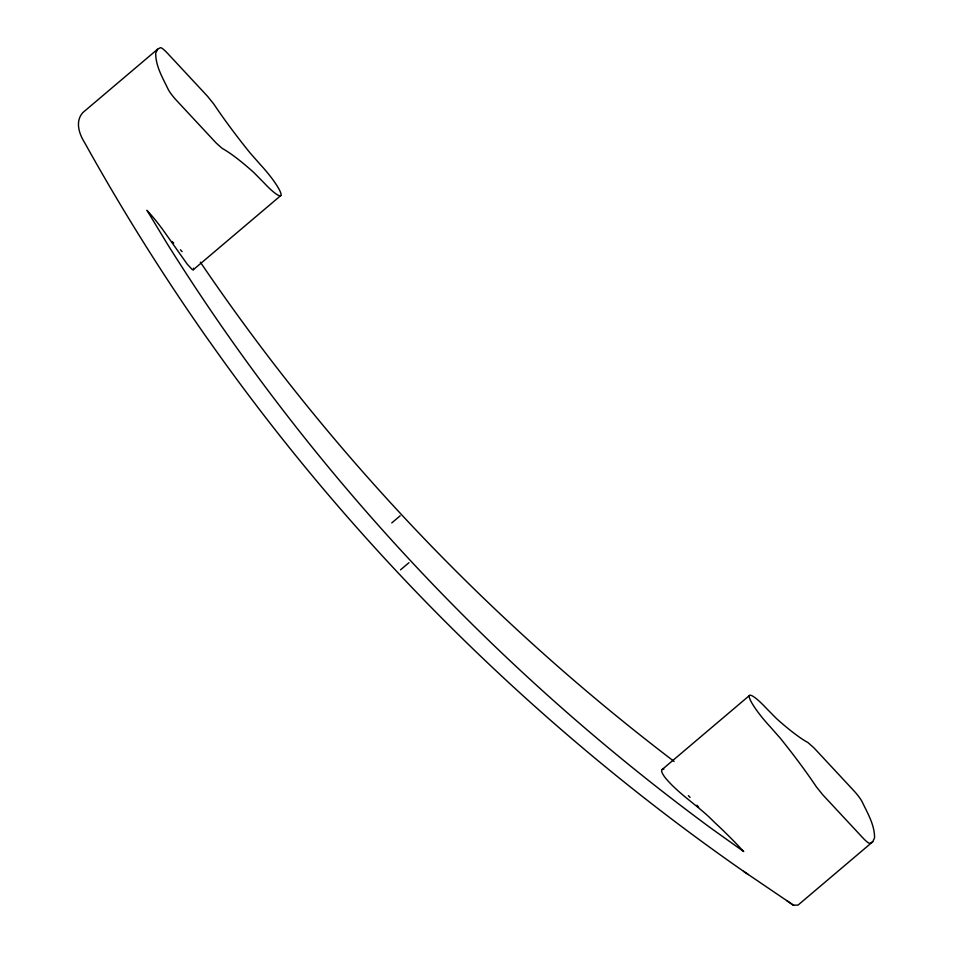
<?xml version="1.0" encoding="UTF-8"?>
<svg xmlns="http://www.w3.org/2000/svg" width="953" height="953" viewBox="0 0 953 953"><rect width="100%" height="100%" fill="white"/><g stroke="black" fill="none" stroke-linecap="round" stroke-linejoin="round"><path stroke-width="1.43" d="M157.543 49.258L155.696 53.273C155.649 66.388 162.844 78.086 168.3 89.594A12.556 2.037 49.7 0 0 176.686 100.601L216.295 143.153L222.144 148.346A142.414 23.146 49.7 0 1 253.724 172.422L263.683 182.511A28.947 4.705 49.7 0 0 280.992 193.935A28.947 4.705 49.7 0 0 260.324 164.559L250.067 152.921A142.414 23.146 49.7 0 1 213.877 104.163L207.516 96.253L167.907 53.702A12.556 2.037 49.7 0 0 160.449 47.65L157.543 49.258L82.816 112.609C75.037 121.317 78.968 133.682 84.543 142.485C121.77 209.541 162.522 274.607 206.575 337.398L210.684 343.14C355.588 548.594 537.278 727.663 743.531 871.292L748.331 874.568M872.722 841.785L874.568 837.758C874.616 824.643 867.421 812.945 861.965 801.437A12.556 2.037 49.7 0 0 853.578 790.442L813.969 747.879L808.12 742.685A142.414 23.146 49.7 0 1 776.54 718.622L766.581 708.52A28.947 4.705 49.7 0 0 749.272 697.096A28.947 4.705 49.7 0 0 769.941 726.484L780.197 738.11A142.414 23.146 49.7 0 1 816.387 786.868L822.749 794.778L862.358 837.342A12.556 2.037 49.7 0 0 869.815 843.381L872.722 841.785L798.03 905.1L793.23 905.159L786.678 900.514M193.316 269.711L280.778 195.568M391.743 522.947L400.165 515.811M400.522 569.846L408.944 562.711M662.025 769.619L749.487 695.476M743.531 871.292L793.599 905.267M742.077 849.873L743.721 851.553L711.105 828.288A2263.172 2147.466 -10.6 0 1 167.442 244.123L146.953 210.315L147.822 211.352A144.284 15.343 60.6 0 1 162.534 229.304L187.241 264.172L192.196 269.52A28.59 3.264 59.2 0 0 193.399 268.186M674.093 761.423A2263.172 2147.466 -10.6 0 1 200.356 262.158M663.884 769.166A28.59 5.897 40.1 0 0 665.563 778.148C679.703 794.969 699.037 806.25 714.202 822.058A144.284 30.651 38.6 0 1 742.077 849.873M688.376 795.624A29.698 4.825 49.7 0 1 690.091 797.423M696.977 805.237A29.698 4.825 49.7 0 1 698.632 807.262M172.159 241.562A29.698 4.825 49.7 0 1 173.696 242.979M180.391 249.757A29.698 4.825 49.7 0 1 182.118 251.663"/></g></svg>
